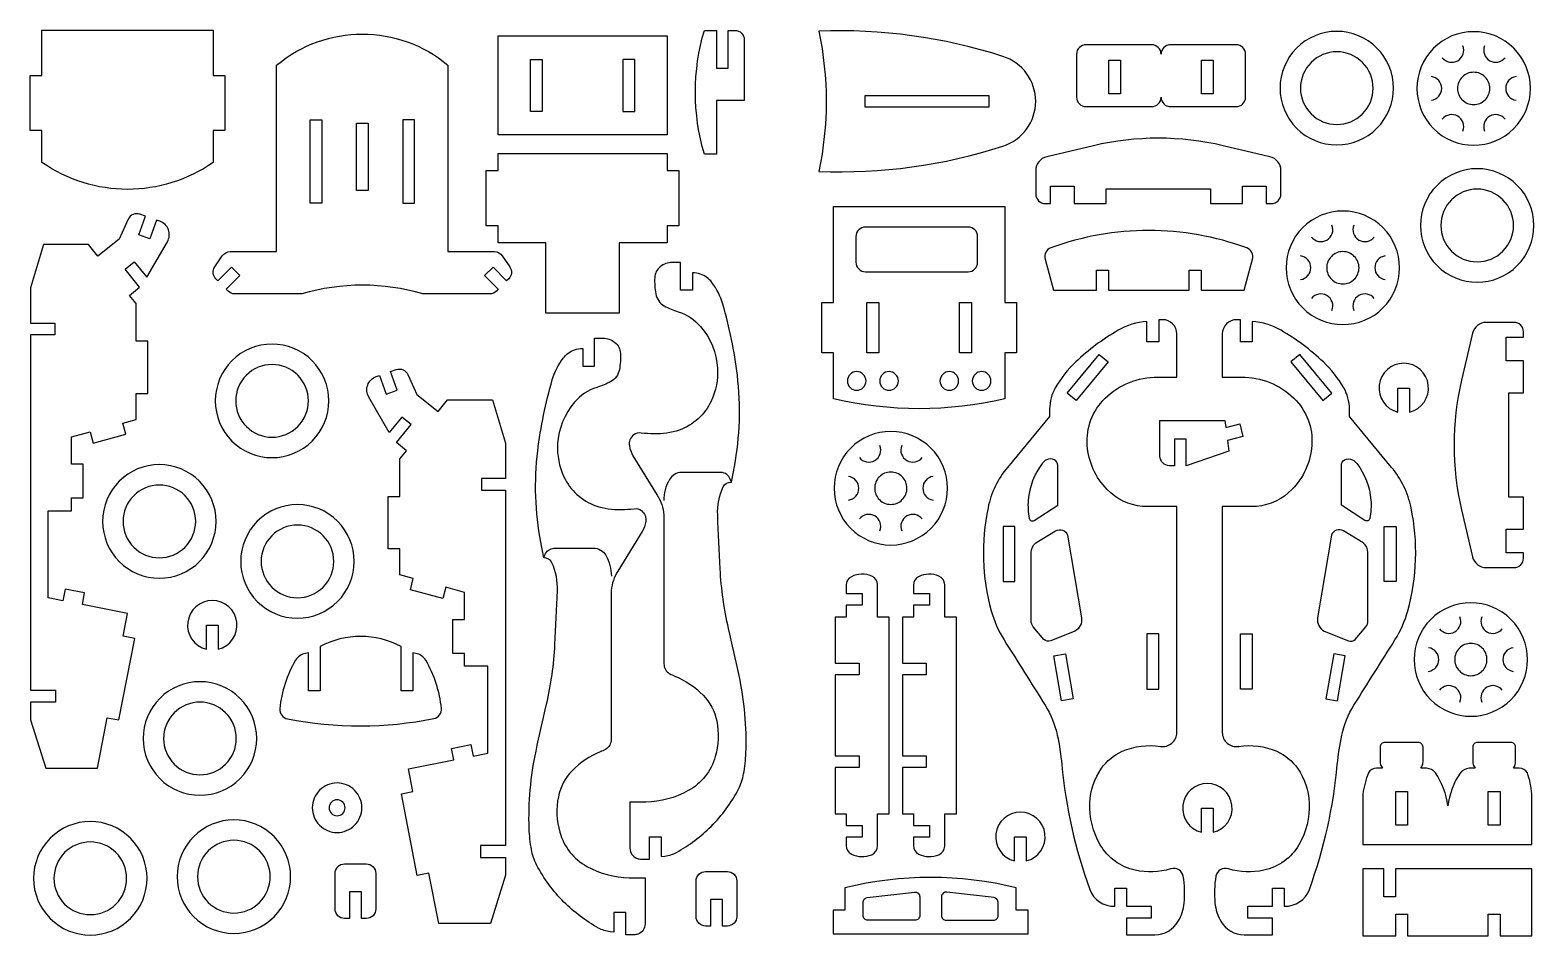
# Model space of a CAD drawing. Extents: x 3446 to 4212, y 1403 to 1864.
import ezdxf

# ---------------------------------------------------------------- set-up
doc = ezdxf.new("R2010")
doc.units = 0
doc.header["$MEASUREMENT"] = 0
doc.layers.add('KONTUR', color=20, linetype='CONTINUOUS')

msp = doc.modelspace()

# ---------------------------------------------------------------- linework, layer by layer
at = {"layer": 'KONTUR'}
for points in [[(3539.35, 1813.3), (3539.35, 1797.1, -0.314585), (3452.12, 1797.1), (3452.12, 1813.3), (3446.12, 1813.3), (3446.12, 1841.37), (3452.12, 1841.37), (3452.12, 1864.42), (3539.35, 1864.42), (3539.35, 1841.37), (3545.35, 1841.37), (3545.35, 1813.3)], [(3571.64, 1846.53, -0.363785), (3658.87, 1846.53), (3658.87, 1751.69), (3682.54, 1751.69, -0.249349), (3686.52, 1749.57), (3690.35, 1743.89, -0.359015), (3689.77, 1737.81), (3688.73, 1736.78), (3681.79, 1743.72), (3677.54, 1739.48), (3684.49, 1732.53), (3683.55, 1731.59, -0.198912), (3680.15, 1730.18), (3646.1, 1730.18, 0.143549), (3584.42, 1730.18), (3550.36, 1730.18, -0.198912), (3546.97, 1731.59), (3546.02, 1732.53), (3552.97, 1739.48), (3548.73, 1743.72), (3541.78, 1736.78), (3540.75, 1737.81, -0.359015), (3540.16, 1743.89), (3543.99, 1749.57, -0.249349), (3547.97, 1751.69), (3571.64, 1751.69)], [(3809.67, 1828.52), (3795.53, 1828.52), (3795.53, 1801.32), (3789.37, 1801.32, -0.144164), (3789.37, 1864.29), (3795.53, 1864.29), (3795.53, 1845.05), (3801.53, 1845.05), (3801.53, 1864.29), (3804.87, 1864.29, -0.414214), (3809.67, 1859.49)], [(3941.39, 1851.02, 0.087697), (3847.63, 1863.85, -0.105277), (3847.63, 1792.5, 0.087697), (3941.39, 1805.33, 0.729031)], [(4111.33, 1863.76, 0.414214), (4082.44, 1834.87, 0.414214), (4111.33, 1805.98, 0.414214), (4140.22, 1834.87, 0.414214)], [(4181.03, 1863.61, 0.414214), (4152.14, 1834.72, 0.414214), (4181.03, 1805.83, 0.414214), (4209.92, 1834.72, 0.414214)], [(4017.09, 1856.93), (3983.68, 1856.93, 0.414214), (3978.88, 1852.13), (3978.88, 1830.27, 0.414214), (3983.68, 1825.47), (4017.09, 1825.47, 0.414214), (4021.89, 1830.27, 0.414214), (4026.69, 1825.47), (4060.09, 1825.47, 0.414214), (4064.89, 1830.27), (4064.89, 1852.13, 0.414214), (4060.09, 1856.93), (4026.69, 1856.93, 0.414214), (4021.89, 1852.13, 0.414214)], [(4111.33, 1853.37, 0.414214), (4092.83, 1834.87, 0.414214), (4111.33, 1816.37, 0.414214), (4129.83, 1834.87, 0.414214)], [(4181.03, 1842.95, 0.414214), (4172.81, 1834.72, 0.414214), (4181.03, 1826.49, 0.414214), (4189.26, 1834.72, 0.414214)], [(3993.91, 1776.16), (3993.91, 1783.71), (4047.06, 1783.71), (4047.06, 1776.16), (4063.37, 1776.16), (4063.37, 1785.02), (4075.37, 1785.02), (4075.37, 1776.16), (4078.07, 1776.16, 0.414214), (4082.87, 1780.96), (4082.87, 1792.96, 0.348142), (4077.32, 1799.97), (4053.41, 1805.58, 0.115875), (3987.55, 1805.58), (3963.65, 1799.97, 0.348142), (3958.1, 1792.96), (3958.1, 1780.96, 0.414214), (3962.9, 1776.16), (3965.6, 1776.16), (3965.6, 1785.02), (3977.6, 1785.02), (3977.6, 1776.16)], [(4182.8, 1793.87, 0.414214), (4153.91, 1764.99, 0.414214), (4182.8, 1736.1, 0.414214), (4211.69, 1764.99, 0.414214)], [(4182.8, 1783.48, 0.414214), (4164.3, 1764.99, 0.414214), (4182.8, 1746.49, 0.414214), (4201.3, 1764.99, 0.414214)], [(3500.13, 1725.22), (3496.7, 1729.37), (3501.91, 1733.67), (3494.45, 1742.7), (3499.08, 1746.52), (3505.57, 1738.65), (3516.02, 1756.74, 0.468854), (3512.19, 1767.12), (3510.52, 1767.72), (3507.14, 1758.2), (3501.49, 1760.2), (3504.86, 1769.72), (3502.04, 1770.72, 0.39067), (3496.05, 1768.16), (3491.48, 1757.96), (3480.67, 1749.36), (3475.88, 1755.39), (3452.98, 1755.39), (3446.31, 1733.23), (3446.31, 1715.28), (3458.67, 1715.28), (3458.67, 1709.28), (3446.31, 1709.28), (3446.31, 1528.47), (3459.1, 1528.47), (3459.1, 1522.47), (3446.31, 1522.47), (3446.31, 1513.37), (3454.07, 1488.88), (3480.37, 1488.88), (3485.38, 1514.5), (3491.27, 1513.35), (3499.4, 1554.89), (3493.51, 1556.04), (3495.77, 1567.59), (3472.76, 1572.09), (3473.91, 1577.97), (3464.01, 1579.91), (3462.85, 1574.02), (3455.35, 1575.49), (3455.35, 1619.85), (3467.19, 1619.85), (3467.19, 1626.31), (3473.19, 1626.31), (3473.19, 1643.54), (3467.19, 1643.54), (3467.19, 1657.36), (3476.78, 1659.93), (3478.29, 1654.28), (3494.84, 1658.71), (3493.32, 1664.36), (3500.13, 1666.18), (3500.13, 1679.52), (3506.13, 1679.52), (3506.13, 1706.08), (3500.13, 1706.08)], [(3855.12, 1700.16), (3849.12, 1700.16), (3849.12, 1725.79), (3855.12, 1725.79), (3855.12, 1774.72), (3942.35, 1774.72), (3942.35, 1725.79), (3948.35, 1725.79), (3948.35, 1700.16), (3942.35, 1700.16), (3942.35, 1676.85, -0.117382), (3855.12, 1676.85)], [(4114.42, 1772.35, 0.414214), (4085.53, 1743.46, 0.414214), (4114.42, 1714.57, 0.414214), (4143.31, 1743.46, 0.414214)], [(3866.55, 1759.35), (3866.55, 1746.25, 0.414214), (3871.35, 1741.45), (3923.69, 1741.45, 0.414214), (3928.49, 1746.25), (3928.49, 1759.35, 0.414214), (3923.69, 1764.15), (3871.35, 1764.15, 0.414214)], [(3995.07, 1742.3), (3995.07, 1731.99), (4036.22, 1731.99), (4036.22, 1742.3), (4042.22, 1742.3), (4042.22, 1731.99), (4064.22, 1731.99), (4068.46, 1747.82, 0.388162), (4065.48, 1753.57, 0.177336), (3965.8, 1753.62, 0.388469), (3962.81, 1747.87), (3967.07, 1731.99), (3989.07, 1731.99), (3989.07, 1742.3)], [(3783.28, 1740.88), (3783.28, 1731.99), (3777.28, 1731.99), (3777.28, 1746.14), (3773.05, 1746.14, 0.170585), (3766.93, 1743.99, 0.214725), (3764.11, 1738.47, 0.056561), (3764.65, 1730.12, 0.22603), (3768.97, 1724.08, 0.051077), (3776.1, 1721.05, -0.141384), (3787.48, 1713.57, -0.163721), (3796.06, 1692.35, -0.124828), (3792.86, 1675.6, -0.201344), (3776.63, 1660.9, -0.09322), (3763.7, 1658.9, -0.020014), (3757.13, 1659.38, 0.189668), (3753.41, 1658.39, 0.283702), (3751.19, 1652.86, 0.082397), (3752.98, 1647.75), (3765.41, 1627.68, -0.113068), (3768.8, 1617.78), (3768.8, 1541.94, 0.267949), (3771.69, 1536.93, 0.035231), (3774.33, 1535.64, -0.103492), (3788.72, 1526.03, -0.145976), (3795.69, 1512.83, -0.119038), (3794.94, 1494.69, -0.198627), (3781.22, 1477.38, -0.123892), (3759.61, 1471.59, -0.007636), (3751.52, 1471.59), (3751.52, 1448.04, 0.322139), (3755.21, 1442.92, 0.059966), (3757.35, 1442.47), (3761.39, 1442.47), (3761.39, 1453.84), (3767.39, 1453.84), (3767.39, 1443.86), (3769.31, 1444.08, 0.098643), (3775.24, 1445.98, 0.069217), (3792.86, 1459.22, 0.077936), (3806.76, 1478.17, 0.074389), (3809.39, 1485.89, 0.035977), (3810.54, 1496.52, 0.062223), (3807.05, 1536.06, 0.003891), (3801.71, 1559.93, -0.043804), (3797.43, 1590.22, -0.003361), (3796.16, 1617.67, -0.117025), (3798.95, 1631.91, -0.320667), (3803.13, 1634.32), (3804.64, 1642.33, 0.076866), (3806.18, 1688.8, 0.040761), (3798.78, 1724.97, 0.092011), (3793.2, 1736.04, 0.147158), (3787.48, 1740.19, 0.08756)], [(4114.42, 1751.68, 0.414214), (4106.19, 1743.46, 0.414214), (4114.42, 1735.23, 0.414214), (4122.65, 1743.46, 0.414214)], [(4016.92, 1418.56), (4016.92, 1412.56), (4004.36, 1412.56), (4004.36, 1404.05), (4018.71, 1404.05, 0.267949), (4030.64, 1410.94, 0.10486), (4033.61, 1420.07, 0.070665), (4033.12, 1433.88, 0.450228), (4026.99, 1437.63, -0.00335), (4026.72, 1437.55, -0.124272), (4008.73, 1436.88, -0.211895), (3990.91, 1449.81, -0.142289), (3985.62, 1471.19, -0.144595), (3991.58, 1488.77, -0.136954), (4002.15, 1497.4, -0.143834), (4021.59, 1499.87), (4021.53, 1499.88, 0.461683), (4029.88, 1506.99), (4029.88, 1621.98), (4012.4, 1621.98, -0.176643), (3994.43, 1630.61, -0.176718), (3984.3, 1653.09, -0.22231), (3993.42, 1677.06, -0.19476), (4020.16, 1687.88), (4029.88, 1687.88), (4029.88, 1709.85, 0.414214), (4022.68, 1717.05), (4020.67, 1717.05), (4020.67, 1705.83), (4014.67, 1705.83), (4014.67, 1716.18, 0.114142), (3999.99, 1711.64, 0.057125), (3978.43, 1695.54, 0.073046), (3968.05, 1682.43, 0.131652), (3965.16, 1671.65), (3965.16, 1667.71), (3943.68, 1641.9, 0.122774), (3933.78, 1621.37, 0.119155), (3935.45, 1568.84, 0.073532), (3941.97, 1554.07, -0.000371), (3962.86, 1520.88, -0.088308), (3969.06, 1505.58, -0.029161), (3971.32, 1490.66, 0.064062), (3985.54, 1427.11, 0.327869), (3998.36, 1418.55), (3998.36, 1427.74), (4004.36, 1427.74), (4004.36, 1418.56)], [(4066.01, 1418.56), (4078.57, 1418.56), (4078.57, 1427.74), (4084.57, 1427.74), (4084.57, 1418.55, 0.327869), (4097.39, 1427.11, 0.064062), (4111.61, 1490.66, -0.029161), (4113.87, 1505.58, -0.088308), (4120.07, 1520.88, -0.000371), (4140.96, 1554.07, 0.073532), (4147.48, 1568.84, 0.119155), (4149.15, 1621.37, 0.122774), (4139.25, 1641.9), (4117.77, 1667.71), (4117.77, 1671.65, 0.131652), (4114.88, 1682.43, 0.073046), (4104.5, 1695.54, 0.057125), (4082.94, 1711.64, 0.114142), (4068.26, 1716.18), (4068.26, 1705.83), (4062.26, 1705.83), (4062.26, 1717.05), (4060.25, 1717.05, 0.414214), (4053.05, 1709.85), (4053.05, 1687.88), (4062.77, 1687.88, -0.19476), (4089.51, 1677.06, -0.22231), (4098.63, 1653.09, -0.176718), (4088.5, 1630.61, -0.176643), (4070.53, 1621.98), (4053.05, 1621.98), (4053.05, 1506.99, 0.461683), (4061.4, 1499.88), (4061.34, 1499.87, -0.143834), (4080.78, 1497.4, -0.136954), (4091.35, 1488.77, -0.144595), (4097.31, 1471.19, -0.142289), (4092.02, 1449.81, -0.211895), (4074.2, 1436.88, -0.124272), (4056.21, 1437.55, -0.00335), (4055.94, 1437.63, 0.450228), (4049.81, 1433.88, 0.070665), (4049.32, 1420.07, 0.10486), (4052.29, 1410.94, 0.267949), (4064.22, 1404.05), (4078.57, 1404.05), (4078.57, 1412.56), (4066.01, 1412.56)], [(4206.39, 1626.7), (4198.84, 1626.7), (4198.84, 1679.85), (4206.39, 1679.85), (4206.39, 1696.16), (4197.53, 1696.16), (4197.53, 1708.16), (4206.39, 1708.16), (4206.39, 1710.86, 0.414214), (4201.59, 1715.66), (4187.45, 1715.66, 0.348142), (4180.44, 1710.11), (4174.83, 1686.2, 0.115875), (4174.83, 1620.34), (4180.44, 1596.44, 0.348142), (4187.45, 1590.88), (4201.59, 1590.88, 0.414214), (4206.39, 1595.68), (4206.39, 1598.39), (4197.53, 1598.39), (4197.53, 1610.39), (4206.39, 1610.39)], [(3727.47, 1702.36), (3727.47, 1693.47), (3733.47, 1693.47), (3733.47, 1707.63), (3737.7, 1707.63, -0.170585), (3743.82, 1705.47, -0.214725), (3746.64, 1699.96, -0.056561), (3746.1, 1691.6, -0.22603), (3741.78, 1685.57, -0.051077), (3734.65, 1682.53, 0.141384), (3723.27, 1675.05, 0.163721), (3714.69, 1653.83, 0.124828), (3717.89, 1637.08, 0.201344), (3734.12, 1622.38, 0.09322), (3747.05, 1620.39, 0.020014), (3753.62, 1620.87, -0.189668), (3757.34, 1619.87, -0.283702), (3759.56, 1614.34, -0.082397), (3757.77, 1609.23), (3745.34, 1589.16, 0.113068), (3741.95, 1579.26), (3741.95, 1503.42, -0.267949), (3739.06, 1498.41, -0.035231), (3736.42, 1497.13, 0.103492), (3722.03, 1487.51, 0.145976), (3715.06, 1474.31, 0.119038), (3715.81, 1456.18, 0.198627), (3729.53, 1438.87, 0.123892), (3751.14, 1433.08, 0.007636), (3759.23, 1433.08), (3759.23, 1409.53, -0.322139), (3755.54, 1404.4, -0.059966), (3753.4, 1403.96), (3749.36, 1403.96), (3749.36, 1415.32), (3743.36, 1415.32), (3743.36, 1405.35), (3741.44, 1405.57, -0.098643), (3735.5, 1407.46, -0.069217), (3717.89, 1420.7, -0.077936), (3703.99, 1439.65, -0.074389), (3701.36, 1447.37, -0.035977), (3700.21, 1458, -0.062223), (3703.7, 1497.54, -0.003891), (3709.04, 1521.41, 0.043804), (3713.32, 1551.7, 0.003361), (3714.59, 1579.16, 0.117025), (3711.8, 1593.39, 0.320667), (3707.62, 1595.8), (3706.11, 1603.82, -0.076866), (3704.57, 1650.28, -0.040761), (3711.97, 1686.45, -0.092011), (3717.55, 1697.53, -0.147158), (3723.27, 1701.68, -0.08756)], [(3569.3, 1704.63, 0.414214), (3540.41, 1675.74, 0.414214), (3569.3, 1646.85, 0.414214), (3598.19, 1675.74, 0.414214)], [(3569.3, 1694.24, 0.414214), (3550.8, 1675.74, 0.414214), (3569.3, 1657.24, 0.414214), (3587.8, 1675.74, 0.414214)], [(3634.4, 1646.17), (3637.83, 1650.31), (3632.62, 1654.61), (3640.08, 1663.64), (3635.45, 1667.46), (3628.96, 1659.6), (3618.52, 1677.68, -0.468854), (3622.34, 1688.07), (3624.01, 1688.66), (3627.39, 1679.14), (3633.04, 1681.15), (3629.67, 1690.67), (3632.49, 1691.67, -0.39067), (3638.48, 1689.11), (3643.05, 1678.91), (3653.86, 1670.31), (3658.65, 1676.33), (3681.55, 1676.33), (3688.22, 1654.17), (3688.22, 1636.22), (3675.86, 1636.22), (3675.86, 1630.22), (3688.22, 1630.22), (3688.22, 1449.42), (3675.43, 1449.42), (3675.43, 1443.42), (3688.22, 1443.42), (3688.22, 1434.31), (3680.46, 1409.82), (3654.16, 1409.82), (3649.15, 1435.44), (3643.26, 1434.29), (3635.14, 1475.83), (3641.02, 1476.98), (3638.77, 1488.53), (3661.77, 1493.03), (3660.62, 1498.92), (3670.52, 1500.86), (3671.68, 1494.97), (3679.19, 1496.44), (3679.19, 1540.79), (3667.34, 1540.79), (3667.34, 1547.25), (3661.34, 1547.25), (3661.34, 1564.48), (3667.34, 1564.48), (3667.34, 1578.3), (3657.75, 1580.87), (3656.24, 1575.22), (3639.7, 1579.66), (3641.21, 1585.3), (3634.4, 1587.13), (3634.4, 1600.46), (3628.4, 1600.46), (3628.4, 1627.02), (3634.4, 1627.02)], [(4148.43, 1682.26), (4148.43, 1670.03, 0.886477), (4145.43, 1694.86, 0.886477), (4142.43, 1670.03), (4142.43, 1682.26)], [(3866.93, 1690.62, 0.414214), (3862.17, 1685.86, 0.414214), (3866.93, 1681.1, 0.414214), (3871.69, 1685.86, 0.414214)], [(3883.4, 1690.62, 0.414214), (3878.64, 1685.86, 0.414214), (3883.4, 1681.1, 0.414214), (3888.16, 1685.86, 0.414214)], [(3914.08, 1690.62, 0.414214), (3909.32, 1685.86, 0.414214), (3914.08, 1681.1, 0.414214), (3918.84, 1685.86, 0.414214)], [(3930.54, 1690.62, 0.414214), (3925.78, 1685.86, 0.414214), (3930.54, 1681.1, 0.414214), (3935.3, 1685.86, 0.414214)], [(4054.77, 1662.2), (4061.92, 1664.06), (4063.57, 1657.53), (4055.67, 1655.51), (4056.38, 1650.2), (4034.68, 1642.75), (4034.68, 1656.31), (4028.68, 1656.31), (4028.68, 1642.75), (4026.13, 1642.75, -0.414214), (4021.33, 1647.55), (4021.33, 1665.68), (4054.3, 1665.68)], [(3884.3, 1660.16, 0.414214), (3855.41, 1631.28, 0.414214), (3884.3, 1602.39, 0.414214), (3913.19, 1631.28, 0.414214)], [(3957.24, 1614.91), (3969.25, 1622.59), (3969.25, 1642.9, 0.267949), (3967.63, 1645.71, 0.267949), (3963.56, 1645.71, 0.098945), (3961.4, 1643.81, 0.143459), (3954.25, 1625.25, 0.068146), (3954.75, 1615.89, 0.550378)], [(4125.69, 1614.91), (4113.68, 1622.59), (4113.68, 1642.9, -0.267949), (4115.3, 1645.71, -0.267949), (4119.38, 1645.71, -0.098945), (4121.53, 1643.81, -0.143459), (4128.68, 1625.25, -0.068146), (4128.18, 1615.89, -0.550378)], [(3511.94, 1643.28, 0.414214), (3483.05, 1614.39, 0.414214), (3511.94, 1585.5, 0.414214), (3540.83, 1614.39, 0.414214)], [(3884.3, 1639.5, 0.414214), (3876.08, 1631.28, 0.414214), (3884.3, 1623.05, 0.414214), (3892.53, 1631.28, 0.414214)], [(3511.94, 1632.89, 0.414214), (3493.44, 1614.39, 0.414214), (3511.94, 1595.89, 0.414214), (3530.43, 1614.39, 0.414214)], [(3582.23, 1622.93, 0.414214), (3553.35, 1594.04, 0.414214), (3582.23, 1565.15, 0.414214), (3611.12, 1594.04, 0.414214)], [(3582.23, 1612.54, 0.414214), (3563.74, 1594.04, 0.414214), (3582.23, 1575.54, 0.414214), (3600.73, 1594.04, 0.414214)], [(3974.27, 1607.32), (3981.35, 1565.29, -0.324673), (3977.99, 1558.55), (3965.69, 1553.7, -0.284319), (3962.2, 1554.33), (3956.85, 1560.69, -0.181059), (3955.76, 1563.76), (3955.76, 1598.54, -0.227021), (3958.14, 1603.52), (3968.17, 1609.61, -0.485587)], [(4108.66, 1607.32), (4101.58, 1565.29, 0.324673), (4104.94, 1558.55), (4117.24, 1553.7, 0.284319), (4120.73, 1554.33), (4126.08, 1560.69, 0.181059), (4127.17, 1563.76), (4127.17, 1598.54, 0.227021), (4124.79, 1603.52), (4114.76, 1609.61, 0.485587)], [(3856, 1489.12), (3856, 1465.64), (3861.58, 1465.64), (3861.58, 1459.64), (3869.79, 1459.64), (3869.79, 1453.64), (3861.58, 1453.64), (3861.58, 1449.42, 0.285454), (3864.25, 1445.11, 0.216294), (3874.58, 1444.78, 0.30313), (3877.54, 1449.21), (3877.54, 1465.64), (3883.48, 1465.64), (3883.48, 1565.75), (3877.54, 1565.75), (3877.54, 1582.18, 0.30313), (3874.58, 1586.61, 0.216294), (3864.25, 1586.27, 0.285454), (3861.58, 1581.97), (3861.58, 1577.75), (3869.79, 1577.75), (3869.79, 1571.75), (3861.58, 1571.75), (3861.58, 1565.75), (3856, 1565.75), (3856, 1542.27), (3868.17, 1542.27), (3868.17, 1536.27), (3856, 1536.27), (3856, 1495.12), (3868.17, 1495.12), (3868.17, 1489.12)], [(3890.19, 1489.12), (3890.19, 1465.64), (3895.77, 1465.64), (3895.77, 1459.64), (3903.98, 1459.64), (3903.98, 1453.64), (3895.77, 1453.64), (3895.77, 1449.42, 0.285454), (3898.44, 1445.11, 0.216294), (3908.77, 1444.78, 0.30313), (3911.73, 1449.21), (3911.73, 1465.64), (3917.67, 1465.64), (3917.67, 1565.75), (3911.73, 1565.75), (3911.73, 1582.18, 0.30313), (3908.77, 1586.61, 0.216294), (3898.44, 1586.27, 0.285454), (3895.77, 1581.97), (3895.77, 1577.75), (3903.98, 1577.75), (3903.98, 1571.75), (3895.77, 1571.75), (3895.77, 1565.75), (3890.19, 1565.75), (3890.19, 1542.27), (3902.36, 1542.27), (3902.36, 1536.27), (3890.19, 1536.27), (3890.19, 1495.12), (3902.36, 1495.12), (3902.36, 1489.12)], [(3541.87, 1561.56), (3541.87, 1549.32, 0.886477), (3538.87, 1574.16, 0.886477), (3535.87, 1549.32), (3535.87, 1561.56)], [(4179.58, 1573, 0.414214), (4150.69, 1544.11, 0.414214), (4179.58, 1515.22, 0.414214), (4208.46, 1544.11, 0.414214)], [(3651.67, 1514.08, 0.386174), (3655.5, 1519.27, 0.106837), (3647.56, 1543.71, 0.224988), (3642.47, 1547.2), (3640.97, 1547.44), (3640.97, 1528.19), (3634.97, 1528.19), (3634.97, 1550.67, 0.253669), (3593.82, 1550.67), (3593.82, 1528.19), (3587.82, 1528.19), (3587.82, 1547.44), (3586.32, 1547.2, 0.224988), (3581.24, 1543.71, 0.107536), (3573.27, 1519.1, 0.386598), (3577.13, 1513.92, 0.098318)], [(4179.58, 1552.34, 0.414214), (4171.35, 1544.11, 0.414214), (4179.58, 1535.89, 0.414214), (4187.8, 1544.11, 0.414214)], [(3532.6, 1532.82, 0.414214), (3503.71, 1503.93, 0.414214), (3532.6, 1475.04, 0.414214), (3561.49, 1503.93, 0.414214)], [(3532.6, 1522.43, 0.414214), (3514.1, 1503.93, 0.414214), (3532.6, 1485.43, 0.414214), (3551.1, 1503.93, 0.414214)], [(4134.08, 1489.62), (4134.57, 1488.77), (4131.58, 1488.77, 0.262897), (4127.47, 1486.44, 0.064352), (4124.64, 1475.84), (4124.64, 1449.97), (4210.64, 1449.97), (4210.64, 1475.84, 0.06509), (4208.34, 1486.44, 0.262897), (4204.23, 1488.77), (4201.23, 1488.77), (4201.73, 1489.62, 0.131652), (4202.37, 1492.02), (4202.37, 1499.55, 0.414214), (4199.97, 1501.95), (4182.98, 1501.95, 0.414214), (4180.58, 1499.55), (4180.58, 1492.02, 0.131652), (4181.22, 1489.62), (4181.72, 1488.77), (4178.73, 1488.77, 0.211481), (4174.12, 1486.35, 0.116433), (4167.9, 1469.72, 0.122228), (4161.52, 1486.46, 0.216402), (4157.08, 1488.77), (4154.09, 1488.77), (4154.58, 1489.62, 0.131652), (4155.23, 1492.02), (4155.23, 1499.55, 0.414214), (4152.83, 1501.95), (4135.83, 1501.95, 0.414214), (4133.43, 1499.55), (4133.43, 1492.02, 0.131652)], [(3602.41, 1481.29, 0.414214), (3589.81, 1468.69, 0.414214), (3602.41, 1456.09, 0.414214), (3615.01, 1468.69, 0.414214)], [(4048.46, 1468.41), (4048.46, 1456.18, 0.886477), (4045.46, 1481.01, 0.886477), (4042.46, 1456.18), (4042.46, 1468.41)], [(3602.41, 1472.75, 0.414214), (3598.35, 1468.69, 0.414214), (3602.41, 1464.63, 0.414214), (3606.46, 1468.69, 0.414214)], [(3549.88, 1462.51, 0.414214), (3520.99, 1433.62, 0.414214), (3549.88, 1404.73, 0.414214), (3578.77, 1433.62, 0.414214)], [(3953.28, 1453.86), (3953.28, 1441.63, 0.886477), (3950.28, 1466.46, 0.886477), (3947.28, 1441.63), (3947.28, 1453.86)], [(3476.78, 1461.66, 0.414214), (3447.89, 1432.78, 0.414214), (3476.78, 1403.89, 0.414214), (3505.67, 1432.78, 0.414214)], [(3476.78, 1451.27, 0.414214), (3458.28, 1432.78, 0.414214), (3476.78, 1414.28, 0.414214), (3495.28, 1432.78, 0.414214)], [(3549.88, 1452.12, 0.414214), (3531.38, 1433.62, 0.414214), (3549.88, 1415.12, 0.414214), (3568.37, 1433.62, 0.414214)], [(3606.21, 1412.36, -0.414214), (3601.41, 1417.16), (3601.41, 1435.29, -0.414214), (3606.21, 1440.09), (3617.3, 1440.09, -0.414214), (3622.1, 1435.29), (3622.1, 1417.16, -0.414214), (3617.3, 1412.36), (3614.76, 1412.36), (3614.76, 1425.91), (3608.76, 1425.91), (3608.76, 1412.36)], [(3790, 1408.51, -0.414214), (3785.2, 1413.31), (3785.2, 1431.44, -0.414214), (3790, 1436.24), (3801.09, 1436.24, -0.414214), (3805.89, 1431.44), (3805.89, 1413.31, -0.414214), (3801.09, 1408.51), (3798.55, 1408.51), (3798.55, 1422.06), (3792.55, 1422.06), (3792.55, 1408.51)], [(3954.19, 1416.52), (3948.19, 1416.52), (3948.19, 1427.92, 0.121395), (3860.97, 1427.92), (3860.97, 1416.52), (3854.97, 1416.52), (3854.97, 1404.49), (3954.19, 1404.49)], [(3872.6, 1411.46, -0.414214), (3870.2, 1413.86), (3870.2, 1420.6, -0.381189), (3872.33, 1422.99), (3896.37, 1425.74, -0.448027), (3899.04, 1423.36), (3899.04, 1413.86, -0.414214), (3896.64, 1411.46)], [(3936.56, 1411.46, 0.414214), (3938.96, 1413.86), (3938.96, 1420.6, 0.381189), (3936.83, 1422.99), (3912.79, 1425.74, 0.448027), (3910.12, 1423.36), (3910.12, 1413.86, 0.414214), (3912.52, 1411.46)]]:
    msp.add_lwpolyline(points, format="xyb", close=True, dxfattribs=at)
for points in [[(3684.38, 1811.19), (3684.38, 1861.45), (3770.39, 1861.45), (3770.39, 1811.19)], [(3700.81, 1822.92), (3700.81, 1849.48), (3706.81, 1849.48), (3706.81, 1822.92)], [(3753.96, 1822.92), (3753.96, 1849.48), (3747.96, 1849.48), (3747.96, 1822.92)], [(4001.31, 1849.16), (4001.31, 1831.93), (3995.31, 1831.93), (3995.31, 1849.16)], [(4042.46, 1849.16), (4048.46, 1849.16), (4048.46, 1831.93), (4042.46, 1831.93)], [(3934.16, 1825.17), (3871.19, 1825.17), (3871.19, 1831.17), (3934.16, 1831.17)], [(3588.68, 1776.39), (3588.68, 1818.72), (3594.68, 1818.72), (3594.68, 1776.39)], [(3612.26, 1782.72), (3612.26, 1817.13), (3618.26, 1817.13), (3618.26, 1782.72)], [(3641.83, 1776.39), (3641.83, 1818.72), (3635.83, 1818.72), (3635.83, 1776.39)], [(3684.38, 1764.89), (3678.38, 1764.89), (3678.38, 1792.98), (3684.38, 1792.98), (3684.38, 1801.69), (3770.39, 1801.69), (3770.39, 1792.98), (3776.39, 1792.98), (3776.39, 1764.89), (3770.39, 1764.89), (3770.39, 1756.18), (3746.03, 1756.18), (3746.03, 1720.36), (3708.74, 1720.36), (3708.74, 1756.18), (3684.38, 1756.18)], [(3872.16, 1725.79), (3878.16, 1725.79), (3878.16, 1700.16), (3872.16, 1700.16)], [(3919.31, 1725.79), (3925.31, 1725.79), (3925.31, 1700.16), (3919.31, 1700.16)], [(3974.11, 1679.69), (3990.35, 1699.37), (3994.97, 1695.55), (3978.73, 1675.88)], [(4108.82, 1679.69), (4092.58, 1699.37), (4087.96, 1695.55), (4104.2, 1675.88)], [(3947.45, 1611.8), (3941.45, 1611.8), (3941.45, 1583.74), (3947.45, 1583.74)], [(4135.48, 1611.8), (4141.48, 1611.8), (4141.48, 1583.74), (4135.48, 1583.74)], [(4020.67, 1557.16), (4014.67, 1557.16), (4014.67, 1529.07), (4020.67, 1529.07)], [(4062.26, 1557.16), (4068.26, 1557.16), (4068.26, 1529.07), (4062.26, 1529.07)], [(3971.19, 1523.08), (3967.26, 1545.93), (3973.17, 1546.94), (3977.1, 1524.1)], [(4111.74, 1523.08), (4115.67, 1545.93), (4109.76, 1546.94), (4105.83, 1524.1)], [(4141.33, 1477.03), (4147.33, 1477.03), (4147.33, 1459.9), (4141.33, 1459.9)], [(4188.48, 1477.03), (4194.48, 1477.03), (4194.48, 1459.9), (4188.48, 1459.9)], [(4147.33, 1403.47), (4188.48, 1403.47), (4188.48, 1414.53), (4194.48, 1414.53), (4194.48, 1403.47), (4210.64, 1403.47), (4210.64, 1437.6), (4141.26, 1437.6), (4141.26, 1423.41), (4135.26, 1423.41), (4135.26, 1437.6), (4124.64, 1437.6), (4124.64, 1403.47), (4141.33, 1403.47), (4141.33, 1414.53), (4147.33, 1414.53)]]:
    msp.add_lwpolyline(points, close=True, dxfattribs=at)
for points in [[(4165.05, 1850.36, 0.868645), (4175.49, 1856.38)], [(4186.58, 1856.38, 0.868645), (4197.02, 1850.36)], [(4159.5, 1828.7, 0.868645), (4159.5, 1840.75)], [(4202.57, 1840.75, 0.868645), (4202.57, 1828.7)], [(4175.49, 1813.06, 0.868645), (4165.05, 1819.09)], [(4197.02, 1819.09, 0.868645), (4186.58, 1813.06)], [(4098.44, 1759.09, 0.868645), (4108.87, 1765.12)], [(4119.97, 1765.12, 0.868645), (4130.41, 1759.09)], [(4092.89, 1737.43, 0.868645), (4092.89, 1749.48)], [(4135.96, 1749.48, 0.868645), (4135.96, 1737.43)], [(4108.87, 1721.8, 0.868645), (4098.44, 1727.82)], [(4130.41, 1727.82, 0.868645), (4119.97, 1721.8)], [(3868.32, 1646.91, 0.868645), (3878.75, 1652.94)], [(3889.85, 1652.94, 0.868645), (3900.29, 1646.91)], [(3803.13, 1634.32), (3802.54, 1635.92, 0.300987), (3797.93, 1639.3), (3777.84, 1639.3, 0.267949), (3771.58, 1635.68, 0.131652), (3768.72, 1625)], [(3862.77, 1625.25, 0.868645), (3862.77, 1637.3)], [(3905.84, 1637.3, 0.868645), (3905.84, 1625.25)], [(3878.75, 1609.61, 0.868645), (3868.32, 1615.64)], [(3900.29, 1615.64, 0.868645), (3889.85, 1609.61)], [(3707.62, 1595.8), (3708.21, 1597.4, -0.300987), (3712.82, 1600.78), (3732.9, 1600.78, -0.267949), (3739.17, 1597.16, -0.131652), (3742.03, 1586.48)], [(4163.59, 1559.75, 0.868645), (4174.03, 1565.78)], [(4185.12, 1565.78, 0.868645), (4195.56, 1559.75)], [(4158.04, 1538.09, 0.868645), (4158.04, 1550.14)], [(4201.11, 1550.14, 0.868645), (4201.11, 1538.09)], [(4174.03, 1522.45, 0.868645), (4163.59, 1528.48)], [(4195.56, 1528.48, 0.868645), (4185.12, 1522.45)]]:
    msp.add_lwpolyline(points, format="xyb", dxfattribs=at)

doc.saveas('drawing.dxf')
